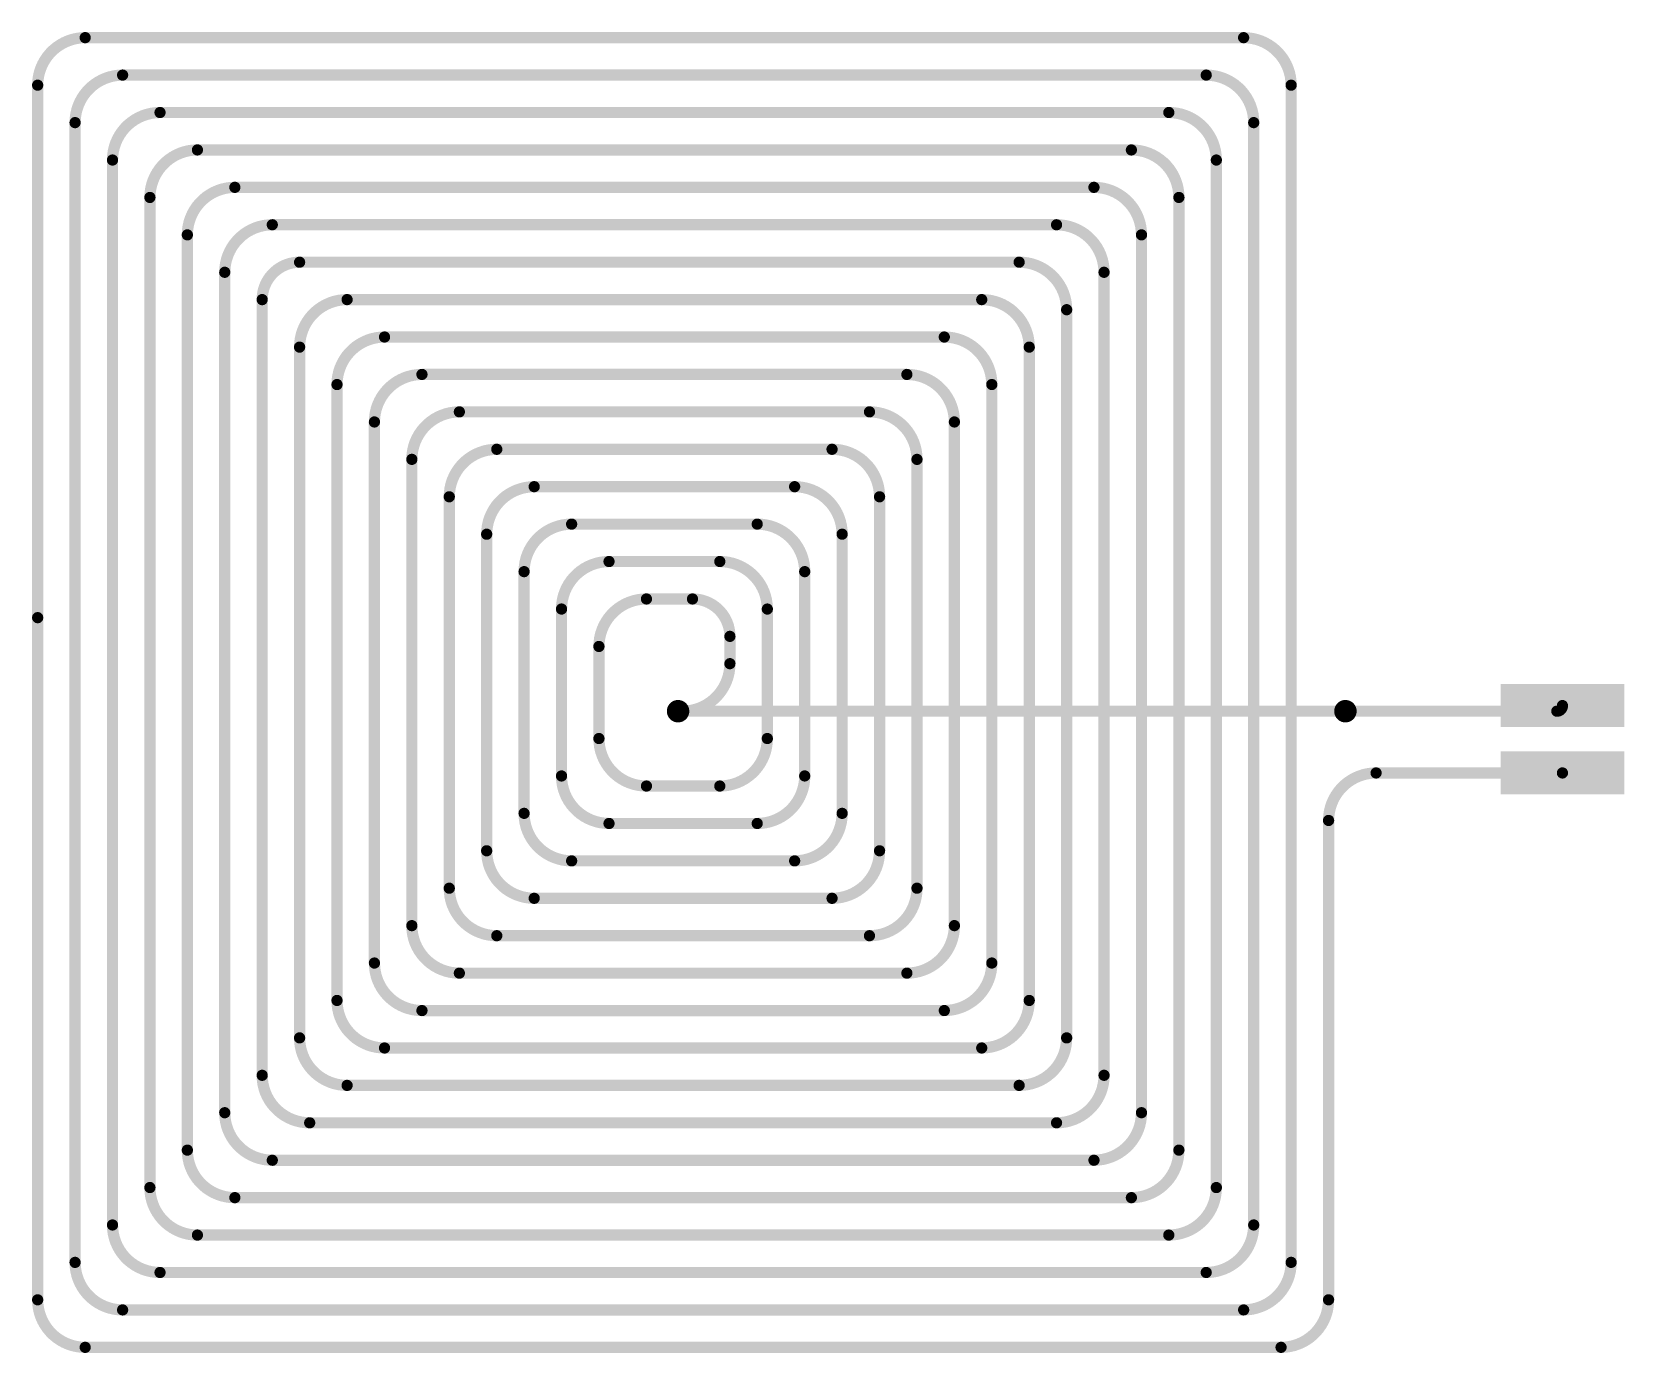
# Model space of a CAD drawing. Header units: inches. Extents: x 68.1 to 110.9, y 64.8 to 100.1.
import ezdxf

# ---------------------------------------------------------------- set-up
doc = ezdxf.new("R2010")
doc.units = ezdxf.units.IN
doc.layers.add('Bottom Layer', color=5, linetype='Continuous')
doc.layers.add('Top Layer', color=1, linetype='Continuous')

msp = doc.modelspace()

# ---------------------------------------------------------------- linework, layer by layer
at = {"layer": 'Bottom Layer', "const_width": 0.15}
for points in [[(85.15, 81.934, 1), (85.6, 81.934, 1)], [(85.3, 81.934, 1), (85.45, 81.934, 1)], [(102.985, 81.934, 1), (103.435, 81.934, 1)], [(103.135, 81.934, 1), (103.285, 81.934, 1)]]:
    msp.add_lwpolyline(points, format="xyb", close=True, dxfattribs=at)
at = {"layer": 'Bottom Layer', "const_width": 0.3}
msp.add_lwpolyline([(85.375, 81.934), (103.21, 81.934)], dxfattribs=at)
at = {"layer": 'Top Layer', "const_width": 0.3}
for points in [[(68.26, 98.664, -0.414214), (69.53, 99.934)], [(100.49, 99.934, -0.414214), (101.76, 98.664)], [(69.26, 97.664, -0.414214), (70.53, 98.934)], [(99.49, 98.934, -0.414214), (100.76, 97.664)], [(70.26, 96.664, -0.414214), (71.53, 97.934)], [(98.49, 97.934, -0.414214), (99.76, 96.664)], [(71.26, 95.664, -0.414214), (72.53, 96.934)], [(97.49, 96.934, -0.414214), (98.76, 95.664)], [(72.26, 94.664, -0.414214), (73.53, 95.934)], [(96.49, 95.934, -0.414214), (97.76, 94.664)], [(73.26, 93.664, -0.414214), (74.53, 94.934)], [(95.49, 94.934, -0.414214), (96.76, 93.664)], [(74.26, 92.934, -0.414214), (75.26, 93.934)], [(94.49, 93.934, -0.414214), (95.76, 92.664)], [(75.26, 91.664, -0.414214), (76.53, 92.934)], [(93.49, 92.934, -0.414214), (94.76, 91.664)], [(76.26, 90.664, -0.414214), (77.53, 91.934)], [(92.49, 91.934, -0.414214), (93.76, 90.664)], [(77.26, 89.664, -0.414214), (78.53, 90.934)], [(91.49, 90.934, -0.414214), (92.76, 89.664)], [(78.26, 88.664, -0.414214), (79.53, 89.934)], [(90.49, 89.934, -0.414214), (91.76, 88.664)], [(79.26, 87.664, -0.414214), (80.53, 88.934)], [(89.49, 88.934, -0.414214), (90.76, 87.664)], [(80.26, 86.664, -0.414214), (81.53, 87.934)], [(88.49, 87.934, -0.414214), (89.76, 86.664)], [(81.26, 85.664, -0.414214), (82.53, 86.934)], [(87.49, 86.934, -0.414214), (88.76, 85.664)], [(82.26, 84.664, -0.414214), (83.53, 85.934)], [(86.49, 85.934, -0.414214), (87.76, 84.664)], [(83.26, 83.664, -0.414214), (84.53, 84.934)], [(85.76, 84.934, -0.414214), (86.76, 83.934)], [(86.76, 83.204, -0.414214), (85.49, 81.934)], [(109.01, 82.084, -0.414214), (108.86, 81.934)], [(84.53, 79.934, -0.414214), (83.26, 81.204)], [(87.76, 81.204, -0.414214), (86.49, 79.934)], [(83.53, 78.934, -0.414214), (82.26, 80.204)], [(88.76, 80.204, -0.414214), (87.49, 78.934)], [(102.76, 79.014, -0.414214), (104.03, 80.284)], [(82.53, 77.934, -0.414214), (81.26, 79.204)], [(89.76, 79.204, -0.414214), (88.49, 77.934)], [(81.53, 76.934, -0.414214), (80.26, 78.204)], [(90.76, 78.204, -0.414214), (89.49, 76.934)], [(80.53, 75.934, -0.414214), (79.26, 77.204)], [(91.76, 77.204, -0.414214), (90.49, 75.934)], [(79.53, 74.934, -0.414214), (78.26, 76.204)], [(92.76, 76.204, -0.414214), (91.49, 74.934)], [(78.53, 73.934, -0.414214), (77.26, 75.204)], [(93.76, 75.204, -0.414214), (92.49, 73.934)], [(77.53, 72.934, -0.414214), (76.26, 74.204)], [(94.76, 74.204, -0.414214), (93.49, 72.934)], [(76.53, 71.934, -0.414214), (75.26, 73.204)], [(95.76, 73.204, -0.414214), (94.49, 71.934)], [(75.53, 70.934, -0.414214), (74.26, 72.204)], [(96.76, 72.204, -0.414214), (95.49, 70.934)], [(74.53, 69.934, -0.414214), (73.26, 71.204)], [(97.76, 71.204, -0.414214), (96.49, 69.934)], [(73.53, 68.934, -0.414214), (72.26, 70.204)], [(98.76, 70.204, -0.414214), (97.49, 68.934)], [(72.53, 67.934, -0.414214), (71.26, 69.204)], [(99.76, 69.204, -0.414214), (98.49, 67.934)], [(71.53, 66.934, -0.414214), (70.26, 68.204)], [(100.76, 68.204, -0.414214), (99.49, 66.934)], [(70.53, 65.934, -0.414214), (69.26, 67.204)], [(101.76, 67.204, -0.414214), (100.49, 65.934)], [(69.53, 64.934, -0.414214), (68.26, 66.204)], [(102.76, 66.204, -0.414214), (101.49, 64.934)]]:
    msp.add_lwpolyline(points, format="xyb", dxfattribs=at)
at = {"layer": 'Top Layer'}
for points, const_width in [([(69.53, 99.934), (100.49, 99.934)], 0.3), ([(70.53, 98.934), (99.49, 98.934)], 0.3), ([(68.26, 84.434), (68.26, 98.664)], 0.3), ([(101.76, 67.204), (101.76, 98.664)], 0.3), ([(69.26, 67.204), (69.26, 97.664)], 0.3), ([(71.53, 97.934), (98.49, 97.934)], 0.3), ([(100.76, 68.204), (100.76, 97.664)], 0.3), ([(70.26, 68.204), (70.26, 96.664)], 0.3), ([(72.53, 96.934), (97.49, 96.934)], 0.3), ([(99.76, 69.204), (99.76, 96.664)], 0.3), ([(73.53, 95.934), (96.49, 95.934)], 0.3), ([(71.26, 69.204), (71.26, 95.664)], 0.3), ([(98.76, 70.204), (98.76, 95.664)], 0.3), ([(72.26, 70.204), (72.26, 94.664)], 0.3), ([(74.53, 94.934), (95.49, 94.934)], 0.3), ([(97.76, 71.204), (97.76, 94.664)], 0.3), ([(75.26, 93.934), (94.49, 93.934)], 0.3), ([(73.26, 71.204), (73.26, 93.664)], 0.3), ([(96.76, 72.204), (96.76, 93.664)], 0.3), ([(74.26, 72.204), (74.26, 92.934)], 0.3), ([(76.53, 92.934), (93.49, 92.934)], 0.3), ([(95.76, 73.204), (95.76, 92.664)], 0.3), ([(75.26, 73.204), (75.26, 91.664)], 0.3), ([(77.53, 91.934), (92.49, 91.934)], 0.3), ([(94.76, 74.204), (94.76, 91.664)], 0.3), ([(78.53, 90.934), (91.49, 90.934)], 0.3), ([(76.26, 74.204), (76.26, 90.664)], 0.3), ([(93.76, 75.204), (93.76, 90.664)], 0.3), ([(79.53, 89.934), (90.49, 89.934)], 0.3), ([(77.26, 75.204), (77.26, 89.664)], 0.3), ([(92.76, 76.204), (92.76, 89.664)], 0.3), ([(78.26, 76.204), (78.26, 88.664)], 0.3), ([(80.53, 88.934), (89.49, 88.934)], 0.3), ([(91.76, 77.204), (91.76, 88.664)], 0.3), ([(81.53, 87.934), (88.49, 87.934)], 0.3), ([(79.26, 77.204), (79.26, 87.664)], 0.3), ([(90.76, 78.204), (90.76, 87.664)], 0.3), ([(82.53, 86.934), (87.49, 86.934)], 0.3), ([(80.26, 78.204), (80.26, 86.664)], 0.3), ([(89.76, 79.204), (89.76, 86.664)], 0.3), ([(81.26, 79.204), (81.26, 85.664)], 0.3), ([(83.53, 85.934), (86.49, 85.934)], 0.3), ([(88.76, 80.204), (88.76, 85.664)], 0.3), ([(84.53, 84.934), (85.76, 84.934)], 0.3), ([(68.26, 66.204), (68.26, 84.434)], 0.3), ([(82.26, 80.204), (82.26, 84.664)], 0.3), ([(87.76, 81.204), (87.76, 84.664)], 0.3), ([(86.76, 83.204), (86.76, 83.934)], 0.3), ([(83.26, 81.204), (83.26, 83.664)], 0.3), ([(108.185, 81.509), (108.185, 82.659)], 1.65), ([(109.835, 81.509), (109.835, 82.659)], 1.65), ([(110.66, 82.372), (107.36, 82.372)], 0.575), ([(85.26, 81.934), (85.49, 81.934)], 0.3), ([(103.21, 81.934), (108.86, 81.934)], 0.3), ([(110.66, 81.797), (107.36, 81.797)], 0.575), ([(108.185, 79.709), (108.185, 80.859)], 1.65), ([(109.835, 79.709), (109.835, 80.859)], 1.65), ([(110.66, 80.572), (107.36, 80.572)], 0.575), ([(104.03, 80.284), (109.01, 80.284)], 0.3), ([(110.66, 79.996), (107.36, 79.996)], 0.575), ([(84.53, 79.934), (86.49, 79.934)], 0.3), ([(83.53, 78.934), (87.49, 78.934)], 0.3), ([(102.76, 66.204), (102.76, 79.014)], 0.3), ([(82.53, 77.934), (88.49, 77.934)], 0.3), ([(81.53, 76.934), (89.49, 76.934)], 0.3), ([(80.53, 75.934), (90.49, 75.934)], 0.3), ([(79.53, 74.934), (91.49, 74.934)], 0.3), ([(78.53, 73.934), (92.49, 73.934)], 0.3), ([(77.53, 72.934), (93.49, 72.934)], 0.3), ([(76.53, 71.934), (94.49, 71.934)], 0.3), ([(75.53, 70.934), (95.49, 70.934)], 0.3), ([(74.53, 69.934), (96.49, 69.934)], 0.3), ([(73.53, 68.934), (97.49, 68.934)], 0.3), ([(72.53, 67.934), (98.49, 67.934)], 0.3), ([(71.53, 66.934), (99.49, 66.934)], 0.3), ([(70.53, 65.934), (100.49, 65.934)], 0.3), ([(69.53, 64.934), (101.49, 64.934)], 0.3)]:
    msp.add_lwpolyline(points, dxfattribs=dict(at, const_width=const_width))
for points, const_width in [([(69.455, 99.934, 1), (69.605, 99.934, 1)], 0.15), ([(69.455, 99.934, 1), (69.605, 99.934, 1)], 0.15), ([(100.415, 99.934, 1), (100.565, 99.934, 1)], 0.15), ([(100.415, 99.934, 1), (100.565, 99.934, 1)], 0.15), ([(70.455, 98.934, 1), (70.605, 98.934, 1)], 0.15), ([(70.455, 98.934, 1), (70.605, 98.934, 1)], 0.15), ([(99.415, 98.934, 1), (99.565, 98.934, 1)], 0.15), ([(99.415, 98.934, 1), (99.565, 98.934, 1)], 0.15), ([(68.185, 98.664, 1), (68.335, 98.664, 1)], 0.15), ([(68.185, 98.664, 1), (68.335, 98.664, 1)], 0.15), ([(101.685, 98.664, 1), (101.835, 98.664, 1)], 0.15), ([(101.685, 98.664, 1), (101.835, 98.664, 1)], 0.15), ([(69.185, 97.664, 1), (69.335, 97.664, 1)], 0.15), ([(69.185, 97.664, 1), (69.335, 97.664, 1)], 0.15), ([(71.455, 97.934, 1), (71.605, 97.934, 1)], 0.15), ([(71.455, 97.934, 1), (71.605, 97.934, 1)], 0.15), ([(98.415, 97.934, 1), (98.565, 97.934, 1)], 0.15), ([(98.415, 97.934, 1), (98.565, 97.934, 1)], 0.15), ([(100.685, 97.664, 1), (100.835, 97.664, 1)], 0.15), ([(100.685, 97.664, 1), (100.835, 97.664, 1)], 0.15), ([(70.185, 96.664, 1), (70.335, 96.664, 1)], 0.15), ([(70.185, 96.664, 1), (70.335, 96.664, 1)], 0.15), ([(72.455, 96.934, 1), (72.605, 96.934, 1)], 0.15), ([(72.455, 96.934, 1), (72.605, 96.934, 1)], 0.15), ([(97.415, 96.934, 1), (97.565, 96.934, 1)], 0.15), ([(97.415, 96.934, 1), (97.565, 96.934, 1)], 0.15), ([(99.685, 96.664, 1), (99.835, 96.664, 1)], 0.15), ([(99.685, 96.664, 1), (99.835, 96.664, 1)], 0.15), ([(73.455, 95.934, 1), (73.605, 95.934, 1)], 0.15), ([(73.455, 95.934, 1), (73.605, 95.934, 1)], 0.15), ([(96.415, 95.934, 1), (96.565, 95.934, 1)], 0.15), ([(96.415, 95.934, 1), (96.565, 95.934, 1)], 0.15), ([(71.185, 95.664, 1), (71.335, 95.664, 1)], 0.15), ([(71.185, 95.664, 1), (71.335, 95.664, 1)], 0.15), ([(98.685, 95.664, 1), (98.835, 95.664, 1)], 0.15), ([(98.685, 95.664, 1), (98.835, 95.664, 1)], 0.15), ([(72.185, 94.664, 1), (72.335, 94.664, 1)], 0.15), ([(72.185, 94.664, 1), (72.335, 94.664, 1)], 0.15), ([(74.455, 94.934, 1), (74.605, 94.934, 1)], 0.15), ([(74.455, 94.934, 1), (74.605, 94.934, 1)], 0.15), ([(95.415, 94.934, 1), (95.565, 94.934, 1)], 0.15), ([(95.415, 94.934, 1), (95.565, 94.934, 1)], 0.15), ([(97.685, 94.664, 1), (97.835, 94.664, 1)], 0.15), ([(97.685, 94.664, 1), (97.835, 94.664, 1)], 0.15), ([(75.185, 93.934, 1), (75.335, 93.934, 1)], 0.15), ([(75.185, 93.934, 1), (75.335, 93.934, 1)], 0.15), ([(94.415, 93.934, 1), (94.565, 93.934, 1)], 0.15), ([(94.415, 93.934, 1), (94.565, 93.934, 1)], 0.15), ([(73.185, 93.664, 1), (73.335, 93.664, 1)], 0.15), ([(73.185, 93.664, 1), (73.335, 93.664, 1)], 0.15), ([(96.685, 93.664, 1), (96.835, 93.664, 1)], 0.15), ([(96.685, 93.664, 1), (96.835, 93.664, 1)], 0.15), ([(74.185, 92.934, 1), (74.335, 92.934, 1)], 0.15), ([(74.185, 92.934, 1), (74.335, 92.934, 1)], 0.15), ([(76.455, 92.934, 1), (76.605, 92.934, 1)], 0.15), ([(76.455, 92.934, 1), (76.605, 92.934, 1)], 0.15), ([(93.415, 92.934, 1), (93.565, 92.934, 1)], 0.15), ([(93.415, 92.934, 1), (93.565, 92.934, 1)], 0.15), ([(95.685, 92.664, 1), (95.835, 92.664, 1)], 0.15), ([(95.685, 92.664, 1), (95.835, 92.664, 1)], 0.15), ([(75.185, 91.664, 1), (75.335, 91.664, 1)], 0.15), ([(75.185, 91.664, 1), (75.335, 91.664, 1)], 0.15), ([(77.455, 91.934, 1), (77.605, 91.934, 1)], 0.15), ([(77.455, 91.934, 1), (77.605, 91.934, 1)], 0.15), ([(92.415, 91.934, 1), (92.565, 91.934, 1)], 0.15), ([(92.415, 91.934, 1), (92.565, 91.934, 1)], 0.15), ([(94.685, 91.664, 1), (94.835, 91.664, 1)], 0.15), ([(94.685, 91.664, 1), (94.835, 91.664, 1)], 0.15), ([(78.455, 90.934, 1), (78.605, 90.934, 1)], 0.15), ([(78.455, 90.934, 1), (78.605, 90.934, 1)], 0.15), ([(91.415, 90.934, 1), (91.565, 90.934, 1)], 0.15), ([(91.415, 90.934, 1), (91.565, 90.934, 1)], 0.15), ([(76.185, 90.664, 1), (76.335, 90.664, 1)], 0.15), ([(76.185, 90.664, 1), (76.335, 90.664, 1)], 0.15), ([(93.685, 90.664, 1), (93.835, 90.664, 1)], 0.15), ([(93.685, 90.664, 1), (93.835, 90.664, 1)], 0.15), ([(79.455, 89.934, 1), (79.605, 89.934, 1)], 0.15), ([(79.455, 89.934, 1), (79.605, 89.934, 1)], 0.15), ([(90.415, 89.934, 1), (90.565, 89.934, 1)], 0.15), ([(90.415, 89.934, 1), (90.565, 89.934, 1)], 0.15), ([(77.185, 89.664, 1), (77.335, 89.664, 1)], 0.15), ([(77.185, 89.664, 1), (77.335, 89.664, 1)], 0.15), ([(92.685, 89.664, 1), (92.835, 89.664, 1)], 0.15), ([(92.685, 89.664, 1), (92.835, 89.664, 1)], 0.15), ([(78.185, 88.664, 1), (78.335, 88.664, 1)], 0.15), ([(78.185, 88.664, 1), (78.335, 88.664, 1)], 0.15), ([(80.455, 88.934, 1), (80.605, 88.934, 1)], 0.15), ([(80.455, 88.934, 1), (80.605, 88.934, 1)], 0.15), ([(89.415, 88.934, 1), (89.565, 88.934, 1)], 0.15), ([(89.415, 88.934, 1), (89.565, 88.934, 1)], 0.15), ([(91.685, 88.664, 1), (91.835, 88.664, 1)], 0.15), ([(91.685, 88.664, 1), (91.835, 88.664, 1)], 0.15), ([(81.455, 87.934, 1), (81.605, 87.934, 1)], 0.15), ([(81.455, 87.934, 1), (81.605, 87.934, 1)], 0.15), ([(88.415, 87.934, 1), (88.565, 87.934, 1)], 0.15), ([(88.415, 87.934, 1), (88.565, 87.934, 1)], 0.15), ([(79.185, 87.664, 1), (79.335, 87.664, 1)], 0.15), ([(79.185, 87.664, 1), (79.335, 87.664, 1)], 0.15), ([(90.685, 87.664, 1), (90.835, 87.664, 1)], 0.15), ([(90.685, 87.664, 1), (90.835, 87.664, 1)], 0.15), ([(82.455, 86.934, 1), (82.605, 86.934, 1)], 0.15), ([(82.455, 86.934, 1), (82.605, 86.934, 1)], 0.15), ([(87.415, 86.934, 1), (87.565, 86.934, 1)], 0.15), ([(87.415, 86.934, 1), (87.565, 86.934, 1)], 0.15), ([(80.185, 86.664, 1), (80.335, 86.664, 1)], 0.15), ([(80.185, 86.664, 1), (80.335, 86.664, 1)], 0.15), ([(89.685, 86.664, 1), (89.835, 86.664, 1)], 0.15), ([(89.685, 86.664, 1), (89.835, 86.664, 1)], 0.15), ([(81.185, 85.664, 1), (81.335, 85.664, 1)], 0.15), ([(81.185, 85.664, 1), (81.335, 85.664, 1)], 0.15), ([(83.455, 85.934, 1), (83.605, 85.934, 1)], 0.15), ([(83.455, 85.934, 1), (83.605, 85.934, 1)], 0.15), ([(86.415, 85.934, 1), (86.565, 85.934, 1)], 0.15), ([(86.415, 85.934, 1), (86.565, 85.934, 1)], 0.15), ([(88.685, 85.664, 1), (88.835, 85.664, 1)], 0.15), ([(88.685, 85.664, 1), (88.835, 85.664, 1)], 0.15), ([(84.455, 84.934, 1), (84.605, 84.934, 1)], 0.15), ([(84.455, 84.934, 1), (84.605, 84.934, 1)], 0.15), ([(85.685, 84.934, 1), (85.835, 84.934, 1)], 0.15), ([(85.685, 84.934, 1), (85.835, 84.934, 1)], 0.15), ([(68.185, 84.434, 1), (68.335, 84.434, 1)], 0.15), ([(68.185, 84.434, 1), (68.335, 84.434, 1)], 0.15), ([(82.185, 84.664, 1), (82.335, 84.664, 1)], 0.15), ([(82.185, 84.664, 1), (82.335, 84.664, 1)], 0.15), ([(87.685, 84.664, 1), (87.835, 84.664, 1)], 0.15), ([(87.685, 84.664, 1), (87.835, 84.664, 1)], 0.15), ([(86.685, 83.934, 1), (86.835, 83.934, 1)], 0.15), ([(86.685, 83.934, 1), (86.835, 83.934, 1)], 0.15), ([(83.185, 83.664, 1), (83.335, 83.664, 1)], 0.15), ([(83.185, 83.664, 1), (83.335, 83.664, 1)], 0.15), ([(86.685, 83.204, 1), (86.835, 83.204, 1)], 0.15), ([(86.685, 83.204, 1), (86.835, 83.204, 1)], 0.15), ([(108.723, 82.084, 1), (109.298, 82.084, 1)], 0.575), ([(85.15, 81.934, 1), (85.6, 81.934, 1)], 0.15), ([(85.185, 81.934, 1), (85.335, 81.934, 1)], 0.15), ([(85.415, 81.934, 1), (85.565, 81.934, 1)], 0.15), ([(85.415, 81.934, 1), (85.565, 81.934, 1)], 0.15), ([(102.985, 81.934, 1), (103.435, 81.934, 1)], 0.15), ([(103.135, 81.934, 1), (103.285, 81.934, 1)], 0.15), ([(108.785, 81.934, 1), (108.935, 81.934, 1)], 0.15), ([(108.785, 81.934, 1), (108.935, 81.934, 1)], 0.15), ([(108.935, 82.084, 1), (109.085, 82.084, 1)], 0.15), ([(83.185, 81.204, 1), (83.335, 81.204, 1)], 0.15), ([(83.185, 81.204, 1), (83.335, 81.204, 1)], 0.15), ([(87.685, 81.204, 1), (87.835, 81.204, 1)], 0.15), ([(87.685, 81.204, 1), (87.835, 81.204, 1)], 0.15), ([(108.723, 80.284, 1), (109.298, 80.284, 1)], 0.575), ([(82.185, 80.204, 1), (82.335, 80.204, 1)], 0.15), ([(82.185, 80.204, 1), (82.335, 80.204, 1)], 0.15), ([(88.685, 80.204, 1), (88.835, 80.204, 1)], 0.15), ([(88.685, 80.204, 1), (88.835, 80.204, 1)], 0.15), ([(103.955, 80.284, 1), (104.105, 80.284, 1)], 0.15), ([(103.955, 80.284, 1), (104.105, 80.284, 1)], 0.15), ([(108.935, 80.284, 1), (109.085, 80.284, 1)], 0.15), ([(84.455, 79.934, 1), (84.605, 79.934, 1)], 0.15), ([(84.455, 79.934, 1), (84.605, 79.934, 1)], 0.15), ([(86.415, 79.934, 1), (86.565, 79.934, 1)], 0.15), ([(86.415, 79.934, 1), (86.565, 79.934, 1)], 0.15), ([(81.185, 79.204, 1), (81.335, 79.204, 1)], 0.15), ([(81.185, 79.204, 1), (81.335, 79.204, 1)], 0.15), ([(89.685, 79.204, 1), (89.835, 79.204, 1)], 0.15), ([(89.685, 79.204, 1), (89.835, 79.204, 1)], 0.15), ([(83.455, 78.934, 1), (83.605, 78.934, 1)], 0.15), ([(83.455, 78.934, 1), (83.605, 78.934, 1)], 0.15), ([(87.415, 78.934, 1), (87.565, 78.934, 1)], 0.15), ([(87.415, 78.934, 1), (87.565, 78.934, 1)], 0.15), ([(102.685, 79.014, 1), (102.835, 79.014, 1)], 0.15), ([(102.685, 79.014, 1), (102.835, 79.014, 1)], 0.15), ([(80.185, 78.204, 1), (80.335, 78.204, 1)], 0.15), ([(80.185, 78.204, 1), (80.335, 78.204, 1)], 0.15), ([(82.455, 77.934, 1), (82.605, 77.934, 1)], 0.15), ([(82.455, 77.934, 1), (82.605, 77.934, 1)], 0.15), ([(88.415, 77.934, 1), (88.565, 77.934, 1)], 0.15), ([(88.415, 77.934, 1), (88.565, 77.934, 1)], 0.15), ([(90.685, 78.204, 1), (90.835, 78.204, 1)], 0.15), ([(90.685, 78.204, 1), (90.835, 78.204, 1)], 0.15), ([(79.185, 77.204, 1), (79.335, 77.204, 1)], 0.15), ([(79.185, 77.204, 1), (79.335, 77.204, 1)], 0.15), ([(91.685, 77.204, 1), (91.835, 77.204, 1)], 0.15), ([(91.685, 77.204, 1), (91.835, 77.204, 1)], 0.15), ([(81.455, 76.934, 1), (81.605, 76.934, 1)], 0.15), ([(81.455, 76.934, 1), (81.605, 76.934, 1)], 0.15), ([(89.415, 76.934, 1), (89.565, 76.934, 1)], 0.15), ([(89.415, 76.934, 1), (89.565, 76.934, 1)], 0.15), ([(78.185, 76.204, 1), (78.335, 76.204, 1)], 0.15), ([(78.185, 76.204, 1), (78.335, 76.204, 1)], 0.15), ([(92.685, 76.204, 1), (92.835, 76.204, 1)], 0.15), ([(92.685, 76.204, 1), (92.835, 76.204, 1)], 0.15), ([(80.455, 75.934, 1), (80.605, 75.934, 1)], 0.15), ([(80.455, 75.934, 1), (80.605, 75.934, 1)], 0.15), ([(90.415, 75.934, 1), (90.565, 75.934, 1)], 0.15), ([(90.415, 75.934, 1), (90.565, 75.934, 1)], 0.15), ([(77.185, 75.204, 1), (77.335, 75.204, 1)], 0.15), ([(77.185, 75.204, 1), (77.335, 75.204, 1)], 0.15), ([(79.455, 74.934, 1), (79.605, 74.934, 1)], 0.15), ([(79.455, 74.934, 1), (79.605, 74.934, 1)], 0.15), ([(91.415, 74.934, 1), (91.565, 74.934, 1)], 0.15), ([(91.415, 74.934, 1), (91.565, 74.934, 1)], 0.15), ([(93.685, 75.204, 1), (93.835, 75.204, 1)], 0.15), ([(93.685, 75.204, 1), (93.835, 75.204, 1)], 0.15), ([(76.185, 74.204, 1), (76.335, 74.204, 1)], 0.15), ([(76.185, 74.204, 1), (76.335, 74.204, 1)], 0.15), ([(94.685, 74.204, 1), (94.835, 74.204, 1)], 0.15), ([(94.685, 74.204, 1), (94.835, 74.204, 1)], 0.15), ([(78.455, 73.934, 1), (78.605, 73.934, 1)], 0.15), ([(78.455, 73.934, 1), (78.605, 73.934, 1)], 0.15), ([(92.415, 73.934, 1), (92.565, 73.934, 1)], 0.15), ([(92.415, 73.934, 1), (92.565, 73.934, 1)], 0.15), ([(75.185, 73.204, 1), (75.335, 73.204, 1)], 0.15), ([(75.185, 73.204, 1), (75.335, 73.204, 1)], 0.15), ([(95.685, 73.204, 1), (95.835, 73.204, 1)], 0.15), ([(95.685, 73.204, 1), (95.835, 73.204, 1)], 0.15), ([(77.455, 72.934, 1), (77.605, 72.934, 1)], 0.15), ([(77.455, 72.934, 1), (77.605, 72.934, 1)], 0.15), ([(93.415, 72.934, 1), (93.565, 72.934, 1)], 0.15), ([(93.415, 72.934, 1), (93.565, 72.934, 1)], 0.15), ([(74.185, 72.204, 1), (74.335, 72.204, 1)], 0.15), ([(74.185, 72.204, 1), (74.335, 72.204, 1)], 0.15), ([(76.455, 71.934, 1), (76.605, 71.934, 1)], 0.15), ([(76.455, 71.934, 1), (76.605, 71.934, 1)], 0.15), ([(94.415, 71.934, 1), (94.565, 71.934, 1)], 0.15), ([(94.415, 71.934, 1), (94.565, 71.934, 1)], 0.15), ([(96.685, 72.204, 1), (96.835, 72.204, 1)], 0.15), ([(96.685, 72.204, 1), (96.835, 72.204, 1)], 0.15), ([(73.185, 71.204, 1), (73.335, 71.204, 1)], 0.15), ([(73.185, 71.204, 1), (73.335, 71.204, 1)], 0.15), ([(97.685, 71.204, 1), (97.835, 71.204, 1)], 0.15), ([(97.685, 71.204, 1), (97.835, 71.204, 1)], 0.15), ([(75.455, 70.934, 1), (75.605, 70.934, 1)], 0.15), ([(75.455, 70.934, 1), (75.605, 70.934, 1)], 0.15), ([(95.415, 70.934, 1), (95.565, 70.934, 1)], 0.15), ([(95.415, 70.934, 1), (95.565, 70.934, 1)], 0.15), ([(72.185, 70.204, 1), (72.335, 70.204, 1)], 0.15), ([(72.185, 70.204, 1), (72.335, 70.204, 1)], 0.15), ([(98.685, 70.204, 1), (98.835, 70.204, 1)], 0.15), ([(98.685, 70.204, 1), (98.835, 70.204, 1)], 0.15), ([(74.455, 69.934, 1), (74.605, 69.934, 1)], 0.15), ([(74.455, 69.934, 1), (74.605, 69.934, 1)], 0.15), ([(96.415, 69.934, 1), (96.565, 69.934, 1)], 0.15), ([(96.415, 69.934, 1), (96.565, 69.934, 1)], 0.15), ([(71.185, 69.204, 1), (71.335, 69.204, 1)], 0.15), ([(71.185, 69.204, 1), (71.335, 69.204, 1)], 0.15), ([(73.455, 68.934, 1), (73.605, 68.934, 1)], 0.15), ([(73.455, 68.934, 1), (73.605, 68.934, 1)], 0.15), ([(97.415, 68.934, 1), (97.565, 68.934, 1)], 0.15), ([(97.415, 68.934, 1), (97.565, 68.934, 1)], 0.15), ([(99.685, 69.204, 1), (99.835, 69.204, 1)], 0.15), ([(99.685, 69.204, 1), (99.835, 69.204, 1)], 0.15), ([(70.185, 68.204, 1), (70.335, 68.204, 1)], 0.15), ([(70.185, 68.204, 1), (70.335, 68.204, 1)], 0.15), ([(100.685, 68.204, 1), (100.835, 68.204, 1)], 0.15), ([(100.685, 68.204, 1), (100.835, 68.204, 1)], 0.15), ([(72.455, 67.934, 1), (72.605, 67.934, 1)], 0.15), ([(72.455, 67.934, 1), (72.605, 67.934, 1)], 0.15), ([(98.415, 67.934, 1), (98.565, 67.934, 1)], 0.15), ([(98.415, 67.934, 1), (98.565, 67.934, 1)], 0.15), ([(69.185, 67.204, 1), (69.335, 67.204, 1)], 0.15), ([(69.185, 67.204, 1), (69.335, 67.204, 1)], 0.15), ([(101.685, 67.204, 1), (101.835, 67.204, 1)], 0.15), ([(101.685, 67.204, 1), (101.835, 67.204, 1)], 0.15), ([(71.455, 66.934, 1), (71.605, 66.934, 1)], 0.15), ([(71.455, 66.934, 1), (71.605, 66.934, 1)], 0.15), ([(99.415, 66.934, 1), (99.565, 66.934, 1)], 0.15), ([(99.415, 66.934, 1), (99.565, 66.934, 1)], 0.15), ([(68.185, 66.204, 1), (68.335, 66.204, 1)], 0.15), ([(68.185, 66.204, 1), (68.335, 66.204, 1)], 0.15), ([(70.455, 65.934, 1), (70.605, 65.934, 1)], 0.15), ([(70.455, 65.934, 1), (70.605, 65.934, 1)], 0.15), ([(100.415, 65.934, 1), (100.565, 65.934, 1)], 0.15), ([(100.415, 65.934, 1), (100.565, 65.934, 1)], 0.15), ([(102.685, 66.204, 1), (102.835, 66.204, 1)], 0.15), ([(102.685, 66.204, 1), (102.835, 66.204, 1)], 0.15), ([(69.455, 64.934, 1), (69.605, 64.934, 1)], 0.15), ([(69.455, 64.934, 1), (69.605, 64.934, 1)], 0.15), ([(101.415, 64.934, 1), (101.565, 64.934, 1)], 0.15), ([(101.415, 64.934, 1), (101.565, 64.934, 1)], 0.15)]:
    msp.add_lwpolyline(points, format="xyb", close=True, dxfattribs=dict(at, const_width=const_width))

doc.saveas('drawing.dxf')
